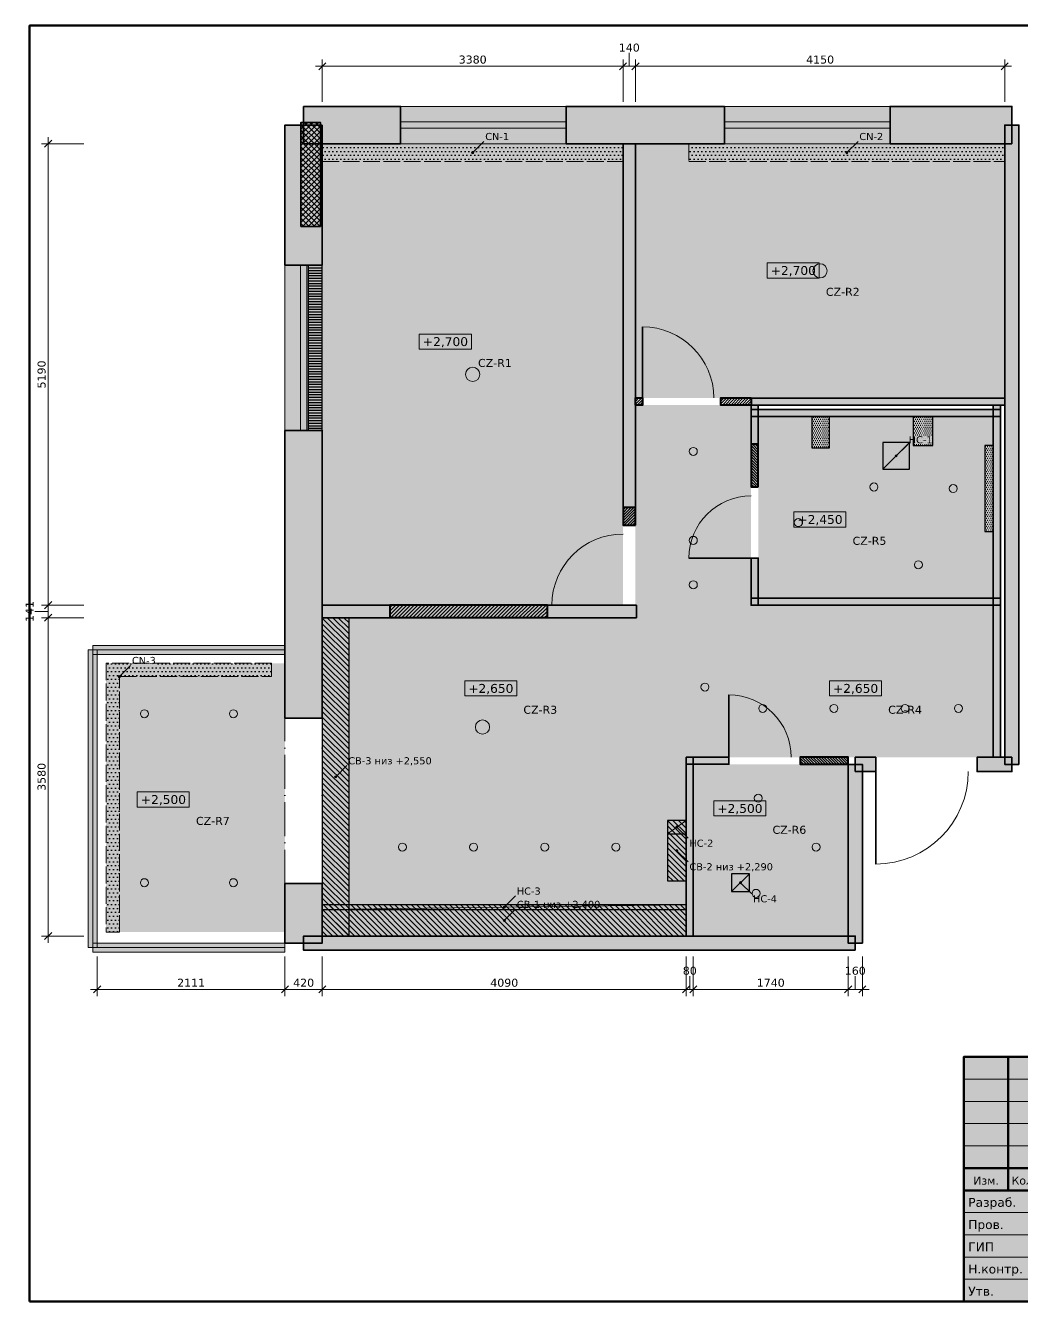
# Model space of a CAD drawing. Header units: millimetres. Extents: x 954 to 20750, y 51 to 14600.
# Drawn here: x 954 to 12159, y 250 to 14600 of the extents above; entities that cross this region are included whole.
import ezdxf
from ezdxf.enums import TextEntityAlignment as Align

# ---------------------------------------------------------------- set-up
doc = ezdxf.new("R2010")
doc.units = ezdxf.units.MM
doc.linetypes.add('DASHDOT', pattern=[3.556, 2.54, -0.508, 0, -0.508])
doc.linetypes.add('DASHED', pattern=[1.524, 1.27, -0.254])
for name, color, linetype in [('AR-FIN', 9, 'CONTINUOUS'), ('AR-NEW', 5, 'CONTINUOUS'), ('AR-WALLS', 7, 'CONTINUOUS'), ('DIM', 7, 'CONTINUOUS'), ('EL-LIGHT', 30, 'CONTINUOUS'), ('FRAME', 7, 'CONTINUOUS'), ('TEXT', 7, 'CONTINUOUS')]:
    doc.layers.add(name, color=color, linetype=linetype)
doc.styles.add('GOST', font='DejaVuSans.ttf')

msp = doc.modelspace()

# ---------------------------------------------------------------- hatches: boundary and pattern name
at = {"layer": 'AR-FIN', "true_color": 0xffffff}
h = msp.add_hatch(color=7, dxfattribs=at)
h.dxf.hatch_style = 1
h.paths.add_polyline_path([(4290, 8081), (7670, 8081), (7670, 13271), (4290, 13271)])
at = {"layer": 'AR-FIN', "true_color": 0x777777}
h = msp.add_hatch(dxfattribs=at)
h.set_pattern_fill('DOTS', scale=27.5)
h.paths.add_polyline_path([(4290, 13071), (7670, 13071), (7670, 13271), (4290, 13271)])
at = {"layer": 'AR-FIN', "true_color": 0xf7f7f7, "transparency": 33554559}
h = msp.add_hatch(color=7, dxfattribs=at)
h.dxf.hatch_style = 1
h.paths.add_polyline_path([(4290, 13071), (7670, 13071), (7670, 13271), (4290, 13271)])
at = {"layer": 'AR-FIN', "true_color": 0xffffff}
h = msp.add_hatch(color=7, dxfattribs=at)
h.dxf.hatch_style = 1
h.paths.add_polyline_path([(7810, 10411), (11960, 10411), (11960, 13271), (7810, 13271)])
at = {"layer": 'AR-FIN', "true_color": 0x777777}
h = msp.add_hatch(dxfattribs=at)
h.set_pattern_fill('DOTS', scale=27.5)
h.paths.add_polyline_path([(8410, 13071), (11960, 13071), (11960, 13271), (8410, 13271)])
at = {"layer": 'AR-FIN', "true_color": 0xf7f7f7, "transparency": 33554559}
h = msp.add_hatch(color=7, dxfattribs=at)
h.dxf.hatch_style = 1
h.paths.add_polyline_path([(8410, 13071), (11960, 13071), (11960, 13271), (8410, 13271)])
at = {"layer": 'AR-FIN', "true_color": 0xe3eefa}
h = msp.add_hatch(color=7, dxfattribs=at)
h.dxf.hatch_style = 1
h.paths.add_polyline_path([(8100, 6371), (11831, 6371), (11831, 8081), (9110, 8081), (9110, 10331), (7810, 10331), (7810, 8081), (7820, 8081), (7820, 7940), (8100, 7940)])
at = {"layer": 'AR-FIN', "true_color": 0xbfe0b8}
h = msp.add_hatch(color=7, dxfattribs=at)
h.dxf.hatch_style = 1
h.paths.add_polyline_path([(9190, 8160), (11831, 8160), (11831, 10201), (9190, 10201)])
at = {"layer": 'AR-FIN', "true_color": 0xe3eefa}
h = msp.add_hatch(color=7, dxfattribs=at)
h.dxf.hatch_style = 1
h.paths.add_polyline_path([(4290, 4360), (8380, 4360), (8380, 7940), (4290, 7940)])
at = {"layer": 'AR-FIN', "true_color": 0x8a5a2b}
h = msp.add_hatch(dxfattribs=at)
h.set_pattern_fill('ANSI31', scale=13.75, angle=90)
h.paths.add_polyline_path([(4290, 4360), (4590, 4360), (4590, 7940), (4290, 7940)])
at = {"layer": 'AR-FIN', "true_color": 0xc9dcf2, "transparency": 33554559}
h = msp.add_hatch(color=7, dxfattribs=at)
h.dxf.hatch_style = 1
h.paths.add_polyline_path([(4290, 4360), (4590, 4360), (4590, 7940), (4290, 7940)])
at = {"layer": 'AR-FIN', "true_color": 0xdcefd6}
h = msp.add_hatch(color=7, dxfattribs=at)
h.dxf.hatch_style = 1
h.paths.add_polyline_path([(1859, 4405), (3870, 4405), (3870, 7428), (1859, 7428)])
at = {"layer": 'AR-FIN', "true_color": 0x777777}
h = msp.add_hatch(dxfattribs=at)
h.set_pattern_fill('DOTS', scale=27.5)
h.paths.add_polyline_path([(1859, 4405), (2009, 4405), (2009, 7278), (3720, 7278), (3720, 7428), (1859, 7428)])
at = {"layer": 'AR-FIN', "true_color": 0xf7f7f7, "transparency": 33554559}
h = msp.add_hatch(color=7, dxfattribs=at)
h.dxf.hatch_style = 1
h.paths.add_polyline_path([(1859, 4405), (2009, 4405), (2009, 7278), (3720, 7278), (3720, 7428), (1859, 7428)])
at = {"layer": 'AR-FIN', "true_color": 0xdcefd6}
h = msp.add_hatch(color=7, dxfattribs=at)
h.dxf.hatch_style = 1
h.paths.add_polyline_path([(8460, 4360), (10200, 4360), (10200, 6291), (8460, 6291)])
at = {"layer": 'AR-FIN', "true_color": 0x8a5a2b}
h = msp.add_hatch(dxfattribs=at)
h.set_pattern_fill('ANSI31', scale=13.75, angle=90)
h.paths.add_polyline_path([(8170, 4980), (8380, 4980), (8380, 5660), (8170, 5660)])
at = {"layer": 'AR-FIN', "true_color": 0xefb88f, "transparency": 33554559}
h = msp.add_hatch(color=7, dxfattribs=at)
h.dxf.hatch_style = 1
h.paths.add_polyline_path([(8170, 4980), (8380, 4980), (8380, 5660), (8170, 5660)])
at = {"layer": 'AR-FIN', "true_color": 0x8a5a2b}
h = msp.add_hatch(dxfattribs=at)
h.set_pattern_fill('ANSI31', scale=13.75, angle=90)
h.paths.add_polyline_path([(4290, 4360), (8380, 4360), (8380, 4710), (4290, 4710)])
at = {"layer": 'AR-FIN', "true_color": 0xf6dfbe, "transparency": 33554559}
h = msp.add_hatch(color=7, dxfattribs=at)
h.dxf.hatch_style = 1
h.paths.add_polyline_path([(4290, 4360), (8380, 4360), (8380, 4710), (4290, 4710)])
at = {"layer": 'AR-NEW', "true_color": 0x8a6d3b}
h = msp.add_hatch(dxfattribs=at)
h.set_pattern_fill('LINE', scale=9.16667)
h.paths.add_polyline_path([(4290, 10046), (4290, 11906), (4130, 11906), (4130, 10046), (4290, 10046)])
at = {"layer": 'AR-NEW', "true_color": 0xf3ead8, "transparency": 33554559}
h = msp.add_hatch(color=7, dxfattribs=at)
h.dxf.hatch_style = 1
h.paths.add_polyline_path([(4290, 10046), (4290, 11906), (4130, 11906), (4130, 10046), (4290, 10046)])
at = {"layer": 'AR-NEW', "true_color": 0x1f4e9c}
h = msp.add_hatch(dxfattribs=at)
h.set_pattern_fill('ANSI31', scale=6.875)
h.paths.add_polyline_path([(7810, 10331), (7810, 10411), (7890, 10411), (7890, 10331), (7810, 10331)])
h = msp.add_hatch(dxfattribs=at)
h.set_pattern_fill('ANSI31', scale=6.875)
h.paths.add_polyline_path([(9110, 10411), (9110, 10331), (8770, 10331), (8770, 10411), (9110, 10411)])
h = msp.add_hatch(dxfattribs=at)
h.set_pattern_fill('DOTS', scale=13.75)
h.paths.add_polyline_path([(9990, 9851), (9990, 10201), (9791, 10201), (9791, 9851), (9990, 9851)])
h = msp.add_hatch(dxfattribs=at)
h.set_pattern_fill('DOTS', scale=13.75)
h.paths.add_polyline_path([(11153, 9876), (11153, 10201), (10931, 10201), (10931, 9876), (11153, 9876)])
h = msp.add_hatch(dxfattribs=at)
h.set_pattern_fill('ANSI31', scale=6.875, angle=90)
h.paths.add_polyline_path([(9190, 9410), (9190, 9891), (9110, 9891), (9110, 9410), (9190, 9410)])
at = {"layer": 'AR-NEW', "true_color": 0xe3eefb, "transparency": 33554559}
h = msp.add_hatch(color=7, dxfattribs=at)
h.dxf.hatch_style = 1
h.paths.add_polyline_path([(9190, 9410), (9190, 9891), (9110, 9891), (9110, 9410), (9190, 9410)])
at = {"layer": 'AR-NEW', "true_color": 0x1f4e9c}
h = msp.add_hatch(dxfattribs=at)
h.set_pattern_fill('DOTS', scale=13.75)
h.paths.add_polyline_path([(11831, 8910), (11831, 9876), (11736, 9876), (11736, 8910), (11831, 8910)])
h = msp.add_hatch(dxfattribs=at)
h.set_pattern_fill('ANSI31', scale=6.875)
h.paths.add_polyline_path([(7810, 8981), (7810, 9180), (7670, 9180), (7670, 8981), (7810, 8981)])
at = {"layer": 'AR-NEW', "true_color": 0xfff6f6, "transparency": 33554559}
h = msp.add_hatch(color=7, dxfattribs=at)
h.dxf.hatch_style = 1
h.paths.add_polyline_path([(7810, 8981), (7810, 9180), (7670, 9180), (7670, 8981), (7810, 8981)])
at = {"layer": 'AR-NEW', "true_color": 0x1f4e9c}
h = msp.add_hatch(dxfattribs=at)
h.set_pattern_fill('ANSI31', scale=9.16667)
h.paths.add_polyline_path([(6820, 7941), (6820, 8081), (5050, 8081), (5050, 7941), (6820, 7941)])
at = {"layer": 'AR-NEW', "true_color": 0xfbf3df, "transparency": 33554559}
h = msp.add_hatch(color=7, dxfattribs=at)
h.dxf.hatch_style = 1
h.paths.add_polyline_path([(6820, 7941), (6820, 8081), (5050, 8081), (5050, 7941), (6820, 7941)])
at = {"layer": 'AR-NEW', "true_color": 0x1f4e9c}
h = msp.add_hatch(dxfattribs=at)
h.set_pattern_fill('ANSI31', scale=6.875, angle=90)
h.paths.add_polyline_path([(10200, 6291), (10200, 6371), (9660, 6371), (9660, 6291), (10200, 6291)])
at = {"layer": 'AR-NEW', "true_color": 0xe3eefb, "transparency": 33554559}
h = msp.add_hatch(color=7, dxfattribs=at)
h.dxf.hatch_style = 1
h.paths.add_polyline_path([(10200, 6291), (10200, 6371), (9660, 6371), (9660, 6291), (10200, 6291)])
at = {"layer": 'AR-WALLS', "true_color": 0x262626}
h = msp.add_hatch(color=7, dxfattribs=at)
h.dxf.hatch_style = 1
h.paths.add_polyline_path([(4080, 13691), (5170, 13691), (5170, 13271), (4080, 13271), (4080, 13691)])
at = {"layer": 'AR-WALLS', "true_color": 0xffffff}
h = msp.add_hatch(color=7, dxfattribs=at)
h.dxf.hatch_style = 1
h.paths.add_polyline_path([(5170, 13271), (7030, 13271), (7030, 13691), (5170, 13691)])
at = {"layer": 'AR-WALLS', "true_color": 0x262626}
h = msp.add_hatch(color=7, dxfattribs=at)
h.dxf.hatch_style = 1
h.paths.add_polyline_path([(7030, 13271), (7030, 13691), (8810, 13691), (8810, 13271), (7030, 13271)])
at = {"layer": 'AR-WALLS', "true_color": 0xffffff}
h = msp.add_hatch(color=7, dxfattribs=at)
h.dxf.hatch_style = 1
h.paths.add_polyline_path([(8810, 13271), (10671, 13271), (10671, 13691), (8810, 13691)])
at = {"layer": 'AR-WALLS', "true_color": 0x262626}
h = msp.add_hatch(color=7, dxfattribs=at)
h.dxf.hatch_style = 1
h.paths.add_polyline_path([(12040, 13271), (10671, 13271), (10671, 13691), (12040, 13691), (12040, 13271)])
at = {"layer": 'AR-WALLS', "true_color": 0x333333}
h = msp.add_hatch(dxfattribs=at)
h.set_pattern_fill('ANSI37', scale=13.75)
h.paths.add_polyline_path([(4269, 12341), (4269, 13511), (4050, 13511), (4050, 12341), (4269, 12341)])
at = {"layer": 'AR-WALLS', "true_color": 0xd9d9d9, "transparency": 33554559}
h = msp.add_hatch(color=7, dxfattribs=at)
h.dxf.hatch_style = 1
h.paths.add_polyline_path([(4269, 12341), (4269, 13511), (4050, 13511), (4050, 12341), (4269, 12341)])
at = {"layer": 'AR-WALLS', "true_color": 0x262626}
h = msp.add_hatch(color=7, dxfattribs=at)
h.dxf.hatch_style = 1
h.paths.add_polyline_path([(4290, 13481), (4290, 11906), (3870, 11906), (3870, 13481), (4290, 13481)])
h = msp.add_hatch(color=7, dxfattribs=at)
h.dxf.hatch_style = 1
h.paths.add_polyline_path([(12120, 6290), (12120, 13481), (11960, 13481), (11960, 6290), (12120, 6290)])
h = msp.add_hatch(color=7, dxfattribs=at)
h.dxf.hatch_style = 1
h.paths.add_polyline_path([(7670, 13271), (7810, 13271), (7810, 9180), (7670, 9180), (7670, 13271)])
at = {"layer": 'AR-WALLS', "true_color": 0xffffff}
h = msp.add_hatch(color=7, dxfattribs=at)
h.dxf.hatch_style = 1
h.paths.add_polyline_path([(3870, 10046), (4290, 10046), (4290, 11906), (3870, 11906)])
at = {"layer": 'AR-WALLS', "true_color": 0x6e6e6e}
h = msp.add_hatch(color=7, dxfattribs=at)
h.dxf.hatch_style = 1
h.paths.add_polyline_path([(11960, 10330), (11960, 10410), (9110, 10410), (9110, 10330), (11960, 10330)])
h = msp.add_hatch(color=7, dxfattribs=at)
h.dxf.hatch_style = 1
h.paths.add_polyline_path([(9190, 10330), (9190, 9891), (9110, 9891), (9110, 10330), (9190, 10330)])
h = msp.add_hatch(color=7, dxfattribs=at)
h.dxf.hatch_style = 1
h.paths.add_polyline_path([(11911, 10201), (11911, 10281), (9110, 10281), (9110, 10201), (11911, 10201)])
h = msp.add_hatch(color=7, dxfattribs=at)
h.dxf.hatch_style = 1
h.paths.add_polyline_path([(11911, 6371), (11911, 10330), (11831, 10330), (11831, 6371), (11911, 6371)])
at = {"layer": 'AR-WALLS', "true_color": 0x262626}
h = msp.add_hatch(color=7, dxfattribs=at)
h.dxf.hatch_style = 1
h.paths.add_polyline_path([(3870, 10046), (4290, 10046), (4290, 6810), (3870, 6810), (3870, 10046)])
at = {"layer": 'AR-WALLS', "true_color": 0x6e6e6e}
h = msp.add_hatch(color=7, dxfattribs=at)
h.dxf.hatch_style = 1
h.paths.add_polyline_path([(9110, 8081), (9110, 8610), (9190, 8610), (9190, 8081), (9110, 8081)])
at = {"layer": 'AR-WALLS', "true_color": 0x262626}
h = msp.add_hatch(color=7, dxfattribs=at)
h.dxf.hatch_style = 1
h.paths.add_polyline_path([(4290, 7940), (4290, 8080), (5050, 8080), (5050, 7940), (4290, 7940)])
h = msp.add_hatch(color=7, dxfattribs=at)
h.dxf.hatch_style = 1
h.paths.add_polyline_path([(7820, 8080), (7820, 7940), (6820, 7940), (6820, 8080), (7820, 8080)])
at = {"layer": 'AR-WALLS', "true_color": 0x6e6e6e}
h = msp.add_hatch(color=7, dxfattribs=at)
h.dxf.hatch_style = 1
h.paths.add_polyline_path([(11911, 8081), (11911, 8161), (9110, 8161), (9110, 8081), (11911, 8081)])
at = {"layer": 'AR-WALLS', "true_color": 0xffffff}
h = msp.add_hatch(color=7, dxfattribs=at)
h.dxf.hatch_style = 1
h.paths.add_polyline_path([(1709, 7528), (3870, 7528), (3870, 7628), (1709, 7628)])
h = msp.add_hatch(color=7, dxfattribs=at)
h.dxf.hatch_style = 1
h.paths.add_polyline_path([(1659, 4230), (1759, 4230), (1759, 7578), (1659, 7578)])
at = {"layer": 'AR-WALLS', "true_color": 0x6e6e6e}
h = msp.add_hatch(color=7, dxfattribs=at)
h.dxf.hatch_style = 1
h.paths.add_polyline_path([(8460, 4360), (8460, 6371), (8380, 6371), (8380, 4360), (8460, 4360)])
h = msp.add_hatch(color=7, dxfattribs=at)
h.dxf.hatch_style = 1
h.paths.add_polyline_path([(8380, 6371), (8860, 6371), (8860, 6291), (8380, 6291), (8380, 6371)])
at = {"layer": 'AR-WALLS', "true_color": 0x262626}
h = msp.add_hatch(color=7, dxfattribs=at)
h.dxf.hatch_style = 1
h.paths.add_polyline_path([(10280, 6210), (10280, 6370), (10510, 6370), (10510, 6210), (10280, 6210)])
h = msp.add_hatch(color=7, dxfattribs=at)
h.dxf.hatch_style = 1
h.paths.add_polyline_path([(12040, 6370), (12040, 6210), (11650, 6210), (11650, 6370), (12040, 6370)])
h = msp.add_hatch(color=7, dxfattribs=at)
h.dxf.hatch_style = 1
h.paths.add_polyline_path([(10360, 4280), (10360, 6290), (10200, 6290), (10200, 4280), (10360, 4280)])
h = msp.add_hatch(color=7, dxfattribs=at)
h.dxf.hatch_style = 1
h.paths.add_polyline_path([(3870, 4280), (3870, 4950), (4290, 4950), (4290, 4280), (3870, 4280)])
h = msp.add_hatch(color=7, dxfattribs=at)
h.dxf.hatch_style = 1
h.paths.add_polyline_path([(10280, 4200), (10280, 4360), (4080, 4360), (4080, 4200), (10280, 4200)])
at = {"layer": 'AR-WALLS', "true_color": 0xffffff}
h = msp.add_hatch(color=7, dxfattribs=at)
h.dxf.hatch_style = 1
h.paths.add_polyline_path([(1709, 4180), (3870, 4180), (3870, 4280), (1709, 4280)])
at = {"layer": 'DIM', "true_color": 0xffffff}
h = msp.add_hatch(color=7, dxfattribs=at)
h.dxf.hatch_style = 1
h.paths.add_polyline_path([(9290, 11760), (9875, 11760), (9875, 11930), (9290, 11930)])
h = msp.add_hatch(color=7, dxfattribs=at)
h.dxf.hatch_style = 1
h.paths.add_polyline_path([(5380, 10960), (5965, 10960), (5965, 11130), (5380, 11130)])
h = msp.add_hatch(color=7, dxfattribs=at)
h.dxf.hatch_style = 1
h.paths.add_polyline_path([(9590, 8960), (10175, 8960), (10175, 9130), (9590, 9130)])
h = msp.add_hatch(color=7, dxfattribs=at)
h.dxf.hatch_style = 1
h.paths.add_polyline_path([(5890, 7060), (6475, 7060), (6475, 7230), (5890, 7230)])
h = msp.add_hatch(color=7, dxfattribs=at)
h.dxf.hatch_style = 1
h.paths.add_polyline_path([(9990, 7060), (10575, 7060), (10575, 7230), (9990, 7230)])
h = msp.add_hatch(color=7, dxfattribs=at)
h.dxf.hatch_style = 1
h.paths.add_polyline_path([(2210, 5810), (2795, 5810), (2795, 5980), (2210, 5980)])
h = msp.add_hatch(color=7, dxfattribs=at)
h.dxf.hatch_style = 1
h.paths.add_polyline_path([(8690, 5710), (9275, 5710), (9275, 5880), (8690, 5880)])
at = {"layer": 'FRAME', "true_color": 0xffffff}
h = msp.add_hatch(color=7, dxfattribs=at)
h.dxf.hatch_style = 1
h.paths.add_polyline_path([(11500, 250), (20750, 250), (20750, 3000), (11500, 3000)])
at = {"layer": 'TEXT', "true_color": 0x555555}
h = msp.add_hatch(color=7, dxfattribs=at)
h.dxf.hatch_style = 1
edge = h.paths.add_edge_path()
edge.add_arc((5980, 13171), 12.5, 0, 360)
h = msp.add_hatch(color=7, dxfattribs=at)
h.dxf.hatch_style = 1
edge = h.paths.add_edge_path()
edge.add_arc((10185, 13171), 12.5, 0, 360)
at = {"layer": 'TEXT', "true_color": 0xb03a2e}
h = msp.add_hatch(color=7, dxfattribs=at)
h.dxf.hatch_style = 1
edge = h.paths.add_edge_path()
edge.add_arc((10740, 9760), 12.5, 0, 360)
at = {"layer": 'TEXT', "true_color": 0x555555}
h = msp.add_hatch(color=7, dxfattribs=at)
h.dxf.hatch_style = 1
edge = h.paths.add_edge_path()
edge.add_arc((2009, 7278), 12.5, 0, 360)
at = {"layer": 'TEXT', "true_color": 0x8a5a2b}
h = msp.add_hatch(color=7, dxfattribs=at)
h.dxf.hatch_style = 1
edge = h.paths.add_edge_path()
edge.add_arc((4440, 6150), 12.5, 0, 360)
at = {"layer": 'TEXT', "true_color": 0xb03a2e}
h = msp.add_hatch(color=7, dxfattribs=at)
h.dxf.hatch_style = 1
edge = h.paths.add_edge_path()
edge.add_arc((8275, 5585), 12.5, 0, 360)
at = {"layer": 'TEXT', "true_color": 0x8a5a2b}
h = msp.add_hatch(color=7, dxfattribs=at)
h.dxf.hatch_style = 1
edge = h.paths.add_edge_path()
edge.add_arc((8275, 5320), 12.5, 0, 360)
at = {"layer": 'TEXT', "true_color": 0xb03a2e}
h = msp.add_hatch(color=7, dxfattribs=at)
h.dxf.hatch_style = 1
edge = h.paths.add_edge_path()
edge.add_arc((8990, 4960), 12.5, 0, 360)
h = msp.add_hatch(color=7, dxfattribs=at)
h.dxf.hatch_style = 1
edge = h.paths.add_edge_path()
edge.add_arc((6335, 4685), 12.5, 0, 360)
at = {"layer": 'TEXT', "true_color": 0x8a5a2b}
h = msp.add_hatch(color=7, dxfattribs=at)
h.dxf.hatch_style = 1
edge = h.paths.add_edge_path()
edge.add_arc((6335, 4535), 12.5, 0, 360)

# ---------------------------------------------------------------- linework, layer by layer
at = {"layer": 'AR-FIN', "linetype": 'DASHED', "lineweight": 20, "ltscale": 150, "true_color": 0x555555}
for points in [[(4290, 13071), (7670, 13071), (7670, 13271), (4290, 13271)], [(8410, 13071), (11960, 13071), (11960, 13271), (8410, 13271)], [(1859, 4405), (2009, 4405), (2009, 7278), (3720, 7278), (3720, 7428), (1859, 7428)]]:
    msp.add_lwpolyline(points, close=True, dxfattribs=at)
at = {"layer": 'AR-FIN', "lineweight": 30, "true_color": 0xb03a2e}
for points in [[(10590, 9610), (10890, 9610), (10890, 9910), (10590, 9910)], [(8170, 5510), (8380, 5510), (8380, 5660), (8170, 5660)], [(8890, 4860), (9090, 4860), (9090, 5060), (8890, 5060)], [(4290, 4660), (8380, 4660), (8380, 4710), (4290, 4710)]]:
    msp.add_lwpolyline(points, close=True, dxfattribs=at)
at = {"layer": 'AR-FIN', "lineweight": 15, "true_color": 0xb03a2e}
for points in [[(10590, 9610), (10890, 9910)], [(8170, 5510), (8380, 5660)], [(8890, 4860), (9090, 5060)], [(4290, 4660), (8380, 4710)]]:
    msp.add_lwpolyline(points, dxfattribs=at)
at = {"layer": 'AR-FIN', "lineweight": 25, "true_color": 0x8a5a2b}
for points in [[(4290, 4360), (4590, 4360), (4590, 7940), (4290, 7940)], [(8170, 4980), (8380, 4980), (8380, 5660), (8170, 5660)], [(4290, 4360), (8380, 4360), (8380, 4710), (4290, 4710)]]:
    msp.add_lwpolyline(points, close=True, dxfattribs=at)
at = {"layer": 'AR-NEW', "lineweight": 30, "true_color": 0x1f4e9c}
msp.add_lwpolyline([(4290, 10046), (4290, 11906), (4130, 11906), (4130, 10046), (4290, 10046)], close=True, dxfattribs=at)
at = {"layer": 'AR-NEW', "lineweight": 40, "true_color": 0x1f4e9c}
for points in [[(7810, 10331), (7810, 10411), (7890, 10411), (7890, 10331), (7810, 10331)], [(9110, 10411), (9110, 10331), (8770, 10331), (8770, 10411), (9110, 10411)], [(9190, 9410), (9190, 9891), (9110, 9891), (9110, 9410), (9190, 9410)], [(7810, 8981), (7810, 9180), (7670, 9180), (7670, 8981), (7810, 8981)], [(6820, 7941), (6820, 8081), (5050, 8081), (5050, 7941), (6820, 7941)], [(10200, 6291), (10200, 6371), (9660, 6371), (9660, 6291), (10200, 6291)]]:
    msp.add_lwpolyline(points, close=True, dxfattribs=at)
at = {"layer": 'AR-NEW', "lineweight": 25, "true_color": 0x1f4e9c}
for points in [[(9990, 9851), (9990, 10201), (9791, 10201), (9791, 9851), (9990, 9851)], [(11153, 9876), (11153, 10201), (10931, 10201), (10931, 9876), (11153, 9876)], [(11831, 8910), (11831, 9876), (11736, 9876), (11736, 8910), (11831, 8910)]]:
    msp.add_lwpolyline(points, close=True, dxfattribs=at)
at = {"layer": 'AR-WALLS', "color": 7, "lineweight": 35}
for points in [[(4080, 13691), (5170, 13691), (5170, 13271), (4080, 13271), (4080, 13691)], [(7030, 13271), (7030, 13691), (8810, 13691), (8810, 13271), (7030, 13271)], [(12040, 13271), (10671, 13271), (10671, 13691), (12040, 13691), (12040, 13271)], [(4269, 12341), (4269, 13511), (4050, 13511), (4050, 12341), (4269, 12341)], [(4290, 13481), (4290, 11906), (3870, 11906), (3870, 13481), (4290, 13481)], [(12120, 6290), (12120, 13481), (11960, 13481), (11960, 6290), (12120, 6290)], [(7670, 13271), (7810, 13271), (7810, 9180), (7670, 9180), (7670, 13271)], [(11960, 10330), (11960, 10410), (9110, 10410), (9110, 10330), (11960, 10330)], [(9190, 10330), (9190, 9891), (9110, 9891), (9110, 10330), (9190, 10330)], [(11911, 10201), (11911, 10281), (9110, 10281), (9110, 10201), (11911, 10201)], [(11911, 6371), (11911, 10330), (11831, 10330), (11831, 6371), (11911, 6371)], [(3870, 10046), (4290, 10046), (4290, 6810), (3870, 6810), (3870, 10046)], [(9110, 8081), (9110, 8610), (9190, 8610), (9190, 8081), (9110, 8081)], [(4290, 7940), (4290, 8080), (5050, 8080), (5050, 7940), (4290, 7940)], [(7820, 8080), (7820, 7940), (6820, 7940), (6820, 8080), (7820, 8080)], [(11911, 8081), (11911, 8161), (9110, 8161), (9110, 8081), (11911, 8081)], [(8460, 4360), (8460, 6371), (8380, 6371), (8380, 4360), (8460, 4360)], [(8380, 6371), (8860, 6371), (8860, 6291), (8380, 6291), (8380, 6371)], [(10280, 6210), (10280, 6370), (10510, 6370), (10510, 6210), (10280, 6210)], [(12040, 6370), (12040, 6210), (11650, 6210), (11650, 6370), (12040, 6370)], [(10360, 4280), (10360, 6290), (10200, 6290), (10200, 4280), (10360, 4280)], [(3870, 4280), (3870, 4950), (4290, 4950), (4290, 4280), (3870, 4280)], [(10280, 4200), (10280, 4360), (4080, 4360), (4080, 4200), (10280, 4200)]]:
    msp.add_lwpolyline(points, close=True, dxfattribs=at)
at = {"layer": 'AR-WALLS', "color": 7, "lineweight": 20}
for points in [[(5170, 13271), (7030, 13271), (7030, 13691), (5170, 13691)], [(8810, 13271), (10671, 13271), (10671, 13691), (8810, 13691)], [(3870, 10046), (4290, 10046), (4290, 11906), (3870, 11906)], [(1709, 7528), (3870, 7528), (3870, 7628), (1709, 7628)], [(1659, 4230), (1759, 4230), (1759, 7578), (1659, 7578)], [(1709, 4180), (3870, 4180), (3870, 4280), (1709, 4280)]]:
    msp.add_lwpolyline(points, close=True, dxfattribs=at)
at = {"layer": 'AR-WALLS', "color": 7, "lineweight": 15}
for points in [[(5170, 13515), (7030, 13515)], [(8810, 13515), (10671, 13515)], [(5170, 13447), (7030, 13447)], [(8810, 13447), (10671, 13447)], [(4046, 10046), (4046, 11906)], [(4114, 10046), (4114, 11906)], [(1709, 4230), (1709, 7578)], [(1709, 7578), (3870, 7578)], [(1709, 4230), (3870, 4230)]]:
    msp.add_lwpolyline(points, dxfattribs=at)
at = {"layer": 'AR-WALLS', "color": 7, "lineweight": 35}
for points in [[(7890, 10411), (7890, 11211)], [(9110, 8610), (8410, 8610)], [(7670, 8081), (6870, 8081)], [(8860, 6371), (8860, 7071)], [(10510, 6210), (10510, 5170)]]:
    msp.add_lwpolyline(points, dxfattribs=at)
at = {"layer": 'AR-WALLS', "color": 7, "linetype": 'DASHDOT', "lineweight": 15, "ltscale": 150}
for points in [[(3870, 4950), (3870, 6810)], [(4290, 4950), (4290, 6810)]]:
    msp.add_lwpolyline(points, dxfattribs=at)
at = {"layer": 'AR-WALLS', "color": 7, "lineweight": 15}
for centre, radius, start, end in [((7890, 10411), 800, 0, 90), ((9110, 8610), 700, 90, 180), ((7670, 8081), 800, 90, 180), ((8860, 6371), 700, 0, 90), ((10510, 6210), 1040, 270, 360)]:
    msp.add_arc(centre, radius, start, end, dxfattribs=at)
at = {"layer": 'DIM', "color": 7, "lineweight": 15}
for points in [[(4290, 13742), (4290, 14217)], [(7670, 13742), (7670, 14217)], [(7810, 13742), (7810, 14217)], [(11960, 13742), (11960, 14217)], [(4215, 14142), (12035, 14142)], [(1209, 4285), (1209, 13346)], [(1609, 13271), (1134, 13271)], [(1609, 8081), (1134, 8081)], [(1609, 7940), (1134, 7940)], [(1609, 4360), (1134, 4360)], [(1759, 4130), (1759, 3685)], [(3870, 4130), (3870, 3685)], [(4290, 4130), (4290, 3685)], [(8380, 4130), (8380, 3685)], [(8460, 4130), (8460, 3685)], [(10200, 4130), (10200, 3685)], [(10360, 4130), (10360, 3685)], [(1684, 3760), (10435, 3760)]]:
    msp.add_lwpolyline(points, dxfattribs=at)
at = {"layer": 'DIM', "color": 7, "lineweight": 13}
for points in [[(7740, 14142), (7740, 14292)], [(1209, 8010), (1059, 8010)], [(8420, 3760), (8420, 3910)], [(10280, 3760), (10280, 3910)]]:
    msp.add_lwpolyline(points, dxfattribs=at)
at = {"layer": 'DIM', "color": 7, "lineweight": 35}
for points in [[(4250, 14102), (4330, 14182)], [(7630, 14102), (7710, 14182)], [(7770, 14102), (7850, 14182)], [(11920, 14102), (12000, 14182)], [(1169, 13231), (1249, 13311)], [(1169, 8041), (1249, 8121)], [(1169, 7900), (1249, 7980)], [(1169, 4320), (1249, 4400)], [(1719, 3720), (1799, 3800)], [(3830, 3720), (3910, 3800)], [(4250, 3720), (4330, 3800)], [(8340, 3720), (8420, 3800)], [(8420, 3720), (8500, 3800)], [(10160, 3720), (10240, 3800)], [(10320, 3720), (10400, 3800)]]:
    msp.add_lwpolyline(points, dxfattribs=at)
at = {"layer": 'DIM', "color": 7, "lineweight": 20}
for points in [[(9290, 11760), (9875, 11760), (9875, 11930), (9290, 11930)], [(5380, 10960), (5965, 10960), (5965, 11130), (5380, 11130)], [(9590, 8960), (10175, 8960), (10175, 9130), (9590, 9130)], [(5890, 7060), (6475, 7060), (6475, 7230), (5890, 7230)], [(9990, 7060), (10575, 7060), (10575, 7230), (9990, 7230)], [(2210, 5810), (2795, 5810), (2795, 5980), (2210, 5980)], [(8690, 5710), (9275, 5710), (9275, 5880), (8690, 5880)]]:
    msp.add_lwpolyline(points, close=True, dxfattribs=at)
at = {"layer": 'EL-LIGHT', "lineweight": 20, "true_color": 0x7a6a00}
for centre, radius in [((9885, 11841), 80), ((5980, 10676), 80), ((8460, 9810), 45), ((10490, 9410), 45), ((11381, 9393), 45), ((9640, 9010), 45), ((8460, 8810), 45), ((10990, 8535), 45), ((8460, 8310), 45), ((8590, 7160), 45), ((2290, 6860), 45), ((3290, 6860), 45), ((9240, 6920), 45), ((10040, 6920), 45), ((10840, 6920), 45), ((11440, 6920), 45), ((6090, 6710), 80), ((9190, 5910), 45), ((5190, 5360), 45), ((5990, 5360), 45), ((6790, 5360), 45), ((7590, 5360), 45), ((9840, 5360), 45), ((2290, 4960), 45), ((3290, 4960), 45), ((9165, 4840), 45)]:
    msp.add_circle(centre, radius, dxfattribs=at)
at = {"layer": 'FRAME', "color": 7, "lineweight": 50}
for points in [[(1000, 250), (20750, 250), (20750, 14600), (1000, 14600)], [(11500, 250), (20750, 250), (20750, 3000), (11500, 3000)]]:
    msp.add_lwpolyline(points, close=True, dxfattribs=at)
for points in [[(12000, 1500), (12000, 3000)], [(11500, 1750), (14750, 1750)], [(11500, 1500), (14750, 1500)]]:
    msp.add_lwpolyline(points, dxfattribs=at)
at = {"layer": 'FRAME', "color": 7, "lineweight": 20}
for points in [[(11500, 2750), (14750, 2750)], [(11500, 2500), (14750, 2500)], [(11500, 2250), (14750, 2250)], [(11500, 2000), (14750, 2000)], [(11500, 1250), (14750, 1250)], [(11500, 1000), (14750, 1000)], [(11500, 750), (14750, 750)], [(11500, 500), (14750, 500)]]:
    msp.add_lwpolyline(points, dxfattribs=at)
at = {"layer": 'TEXT', "lineweight": 15, "true_color": 0x555555}
for points in [[(5980, 13171), (6106, 13297)], [(10185, 13171), (10311, 13297)], [(2009, 7278), (2135, 7404)]]:
    msp.add_lwpolyline(points, dxfattribs=at)
at = {"layer": 'TEXT', "lineweight": 15, "true_color": 0xb03a2e}
for points in [[(10740, 9760), (10866, 9886)], [(8275, 5585), (8401, 5459)], [(8990, 4960), (9116, 4834)], [(6335, 4685), (6461, 4811)]]:
    msp.add_lwpolyline(points, dxfattribs=at)
at = {"layer": 'TEXT', "lineweight": 15, "true_color": 0x8a5a2b}
for points in [[(4440, 6150), (4566, 6276)], [(8275, 5320), (8401, 5194)], [(6335, 4535), (6461, 4661)]]:
    msp.add_lwpolyline(points, dxfattribs=at)
at = {"layer": 'TEXT', "lineweight": 13, "true_color": 0x555555}
for centre in [(5980, 13171), (10185, 13171), (2009, 7278)]:
    msp.add_circle(centre, 12.5, dxfattribs=at)
at = {"layer": 'TEXT', "lineweight": 13, "true_color": 0xb03a2e}
for centre in [(10740, 9760), (8275, 5585), (8990, 4960), (6335, 4685)]:
    msp.add_circle(centre, 12.5, dxfattribs=at)
at = {"layer": 'TEXT', "lineweight": 13, "true_color": 0x8a5a2b}
for centre in [(4440, 6150), (8275, 5320), (6335, 4535)]:
    msp.add_circle(centre, 12.5, dxfattribs=at)

# ---------------------------------------------------------------- texts
at = {"layer": 'DIM', "color": 7, "style": 'GOST'}
for s, p in [('140', (7740, 14307)), ('3380', (5980, 14172)), ('4150', (9885, 14172)), ('2111', (2815, 3790)), ('420', (4080, 3790)), ('4090', (6335, 3790)), ('80', (8420, 3925)), ('1740', (9330, 3790)), ('160', (10280, 3925))]:
    msp.add_text(s, height=90, dxfattribs=at).set_placement(p, align=Align.CENTER)
for s, p in [('+2,700', (9330, 11795)), ('+2,700', (5420, 10995)), ('+2,450', (9630, 8995)), ('+2,650', (5930, 7095)), ('+2,650', (10030, 7095)), ('+2,500', (2250, 5845)), ('+2,500', (8730, 5745))]:
    msp.add_text(s, height=100, dxfattribs=at).set_placement(p)
for s, p in [('5190', (1179, 10676)), ('141', (1044, 8010)), ('3580', (1179, 6150))]:
    msp.add_text(s, height=90, rotation=90, dxfattribs=at).set_placement(p, align=Align.CENTER)
at = {"layer": 'FRAME', "color": 7, "style": 'GOST'}
for s, p in [('Изм.', (11750, 1565)), ('Кол.уч', (12250, 1565))]:
    msp.add_text(s, height=90, dxfattribs=at).set_placement(p, align=Align.CENTER)
for s, p in [('Разраб.', (11550, 1315)), ('Пров.', (11550, 1065)), ('ГИП', (11550, 815)), ('Н.контр.', (11550, 565)), ('Утв.', (11550, 315))]:
    msp.add_text(s, height=100, dxfattribs=at).set_placement(p)
at = {"layer": 'TEXT', "color": 7, "style": 'GOST'}
for s, height, p in [('CN-1', 80, (6121, 13312)), ('CN-2', 80, (10326, 13312)), ('CZ-R2', 90, (9950, 11560)), ('CZ-R1', 90, (6040, 10760)), ('CZ-R5', 90, (10250, 8760)), ('CN-3', 80, (2150, 7419)), ('CZ-R3', 90, (6550, 6860)), ('CZ-R4', 90, (10650, 6860)), ('CZ-R7', 90, (2870, 5610)), ('CZ-R6', 90, (9350, 5510))]:
    msp.add_text(s, height=height, dxfattribs=at).set_placement(p)
at = {"layer": 'TEXT', "true_color": 0xb03a2e, "style": 'GOST'}
for s, p in [('HC-1', (10881, 9901)), ('HC-2', (8416, 5364)), ('HC-3', (6476, 4826)), ('HC-4', (9131, 4739))]:
    msp.add_text(s, height=80, dxfattribs=at).set_placement(p)
at = {"layer": 'TEXT', "true_color": 0x8a5a2b, "style": 'GOST'}
for s, p in [('CB-3 низ +2,550', (4581, 6291)), ('CB-2 низ +2,290', (8416, 5099)), ('CB-1 низ +2,400', (6476, 4676))]:
    msp.add_text(s, height=80, dxfattribs=at).set_placement(p)

doc.saveas('drawing.dxf')
